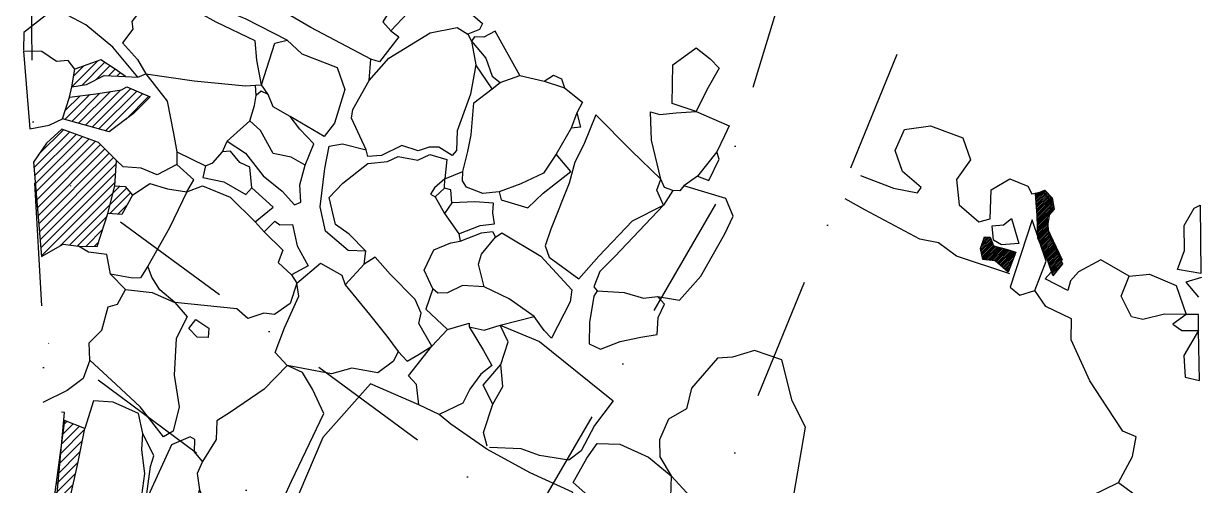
# Model space of a CAD drawing. Header units: metres. Extents: x -440 to -198, y -1730 to -1350.
# Drawn here: x -439.4 to -199.3, y -1571.5 to -1477.4 of the extents above; entities that cross this region are included whole.
import ezdxf

# ---------------------------------------------------------------- set-up
doc = ezdxf.new("R2010")
doc.units = ezdxf.units.M
doc.header["$LTSCALE"] = 25
doc.header["$MEASUREMENT"] = 0
doc.linetypes.add('STRICHPUNKTX2', pattern=[2, 1, -0.5, 0, -0.5])
doc.layers.get('0').update_dxf_attribs({"linetype": 'CONTINUOUS'})
for name, color, linetype in [('BEFUND', 1, 'CONTINUOUS'), ('FEUER', 1, 'CONTINUOUS'), ('GRABUNGSGRENZE', 3, 'STRICHPUNKTX2'), ('KNOCHEN', 2, 'CONTINUOUS'), ('KNOCHENSCHRAFF', 2, 'CONTINUOUS'), ('STEINE', 4, 'CONTINUOUS')]:
    doc.layers.add(name, color=color, linetype=linetype)

# ---------------------------------------------------------------- blocks, each defined once
blk = doc.blocks.new('*X2')
at = {"color": 0}
for p, q in [((-431.15, -1558.98), (-430.57, -1558.41)), ((-431.98, -1565.12), (-426.96, -1560.1)), ((-431.7, -1563.07), (-428.06, -1559.43)), ((-431.42, -1561.03), (-429.32, -1558.92)), ((-432.25, -1567.16), (-427.41, -1562.32)), ((-432.53, -1569.21), (-427.86, -1564.54)), ((-432.81, -1571.25), (-428.31, -1566.75)), ((-433.09, -1573.3), (-428.81, -1569.02)), ((-433.36, -1575.34), (-429.32, -1571.3)), ((-433.64, -1577.38), (-429.83, -1573.57)), ((-433.92, -1579.43), (-430.33, -1575.85)), ((-434.19, -1581.47), (-430.84, -1578.12)), ((-434.47, -1583.52), (-431.35, -1580.4)), ((-433.42, -1584.24), (-431.72, -1582.53)), ((-418.39, -1597.49), (-402.88, -1581.98)), ((-417.67, -1595), (-407.66, -1584.99)), ((-417.07, -1597.94), (-401.86, -1582.73)), ((-415, -1597.63), (-400.85, -1583.48)), ((-412.68, -1597.09), (-399.83, -1584.24)), ((-411.11, -1597.29), (-398.82, -1584.99)), ((-409.54, -1597.48), (-397.8, -1585.74)), ((-408.04, -1597.75), (-396.79, -1586.49)), ((-406.55, -1598.03), (-395.94, -1587.41)), ((-404.92, -1598.16), (-395.83, -1589.07)), ((-403.09, -1598.1), (-395.69, -1590.7)), ((-401.26, -1598.03), (-395.48, -1592.26)), ((-398.69, -1597.24), (-395.16, -1593.71)), ((-396.88, -1597.19), (-394.28, -1594.59)), ((-395.58, -1597.66), (-393.4, -1595.48)), ((-412.53, -1600.47), (-411.07, -1599.01)), ((-411.52, -1601.23), (-408.04, -1597.75)), ((-410.51, -1601.98), (-406.55, -1598.03)), ((-409.49, -1602.74), (-404.92, -1598.16)), ((-408.48, -1603.49), (-403.09, -1598.1)), ((-407.47, -1604.25), (-401.26, -1598.03)), ((-406.53, -1605.08), (-399.71, -1598.25)), ((-405.43, -1605.75), (-398.61, -1598.92)), ((-403.93, -1606.01), (-397.32, -1599.4)), ((-402.43, -1606.28), (-395.17, -1599.02)), ((-400.92, -1606.54), (-393.01, -1598.63)), ((-399.42, -1606.8), (-392.26, -1599.64)), ((-397.91, -1607.06), (-391.77, -1600.92)), ((-396.4, -1607.32), (-392.85, -1603.77))]:
    blk.add_line(p, q, dxfattribs=at)
blk = doc.blocks.new('*X3')
at = {"color": 0}
for p, q in [((-404.83, -1433.67), (-403.79, -1432.63)), ((-403.75, -1434.36), (-402.27, -1432.88)), ((-412.22, -1442.83), (-405.15, -1435.76)), ((-409.58, -1438.42), (-406.2, -1435.04)), ((-408.37, -1435.44), (-407.24, -1434.32)), ((-404.85, -1438.99), (-401.36, -1435.5)), ((-403.57, -1435.95), (-402.34, -1434.71)), ((-411.6, -1443.97), (-405.02, -1437.39)), ((-404.77, -1440.68), (-400.62, -1436.53)), ((-410.97, -1445.12), (-405.02, -1439.16)), ((-404.47, -1442.15), (-401.32, -1439)), ((-409.18, -1445.1), (-406.12, -1442.03)), ((-429.6, -1490.26), (-424.37, -1485.03)), ((-429.2, -1488.09), (-427.12, -1486.01)), ((-427.54, -1489.97), (-422.88, -1485.31)), ((-424.65, -1488.85), (-421.8, -1486)), ((-422.07, -1488.04), (-420.72, -1486.69)), ((-420.38, -1488.12), (-419.69, -1487.42)), ((-418.7, -1488.2), (-418.66, -1488.16)), ((-428.21, -1497.7), (-421.72, -1491.22)), ((-426.82, -1498.09), (-419.6, -1490.87)), ((-425.44, -1498.48), (-417.55, -1490.58)), ((-424.06, -1498.86), (-416.31, -1491.12)), ((-430.97, -1496.93), (-425.89, -1491.85)), ((-430.97, -1495.16), (-427.9, -1492.1)), ((-430.12, -1492.55), (-429.92, -1492.34)), ((-429.59, -1497.32), (-423.84, -1491.57)), ((-422.68, -1499.25), (-415.08, -1491.65)), ((-418.58, -1496.92), (-413.84, -1492.18)), ((-437.3, -1506.8), (-429.97, -1499.47)), ((-437.16, -1508.43), (-428.68, -1499.95)), ((-437.02, -1510.06), (-427.39, -1500.42)), ((-436.88, -1511.68), (-426.1, -1500.9)), ((-436.35, -1504.08), (-431.26, -1499)), ((-436.74, -1513.31), (-424.81, -1501.38)), ((-436.6, -1514.94), (-423.7, -1502.04)), ((-436.46, -1516.56), (-422.82, -1502.93)), ((-436.32, -1518.19), (-421.94, -1503.81)), ((-436.18, -1519.82), (-421.06, -1504.7)), ((-436.04, -1521.44), (-420.5, -1505.91)), ((-435.9, -1523.07), (-420.63, -1507.81)), ((-435.75, -1524.7), (-420.77, -1509.71)), ((-421.17, -1511.88), (-419.78, -1510.49)), ((-431.97, -1522.68), (-421.17, -1511.88)), ((-421.86, -1516.11), (-417.6, -1511.85)), ((-421.74, -1514.22), (-418.4, -1510.88)), ((-430.03, -1522.51), (-421.74, -1514.22)), ((-420.22, -1516.23), (-418.31, -1514.33)), ((-428.47, -1522.71), (-422.38, -1516.63)), ((-426.75, -1522.77), (-423.27, -1519.28)), ((-425.01, -1522.79), (-424.15, -1521.94))]:
    blk.add_line(p, q, dxfattribs=at)
blk = doc.blocks.new('*X9')
at = {"color": 0}
for p, q in [((-233.07, -1512.22), (-232.84, -1512)), ((-233.04, -1512.55), (-232.22, -1511.73)), ((-233.01, -1512.88), (-231.6, -1511.46)), ((-232.99, -1513.2), (-231.13, -1511.35)), ((-232.96, -1513.53), (-230.96, -1511.53)), ((-232.94, -1513.86), (-230.79, -1511.71)), ((-232.91, -1514.19), (-230.61, -1511.89)), ((-232.88, -1514.51), (-230.44, -1512.07)), ((-232.86, -1514.84), (-230.26, -1512.25)), ((-232.83, -1515.17), (-230.09, -1512.43)), ((-232.8, -1515.5), (-229.92, -1512.61)), ((-232.78, -1515.82), (-229.74, -1512.79)), ((-232.75, -1516.15), (-229.64, -1513.04)), ((-232.72, -1516.48), (-229.59, -1513.35)), ((-232.72, -1516.82), (-229.55, -1513.65)), ((-232.71, -1517.17), (-229.5, -1513.96)), ((-232.7, -1517.52), (-229.45, -1514.26)), ((-232.7, -1517.86), (-229.4, -1514.57)), ((-232.69, -1518.21), (-229.36, -1514.88)), ((-232.68, -1518.55), (-229.48, -1515.35)), ((-232.67, -1518.9), (-230.73, -1516.96)), ((-232.67, -1519.25), (-230.7, -1517.28)), ((-232.66, -1519.59), (-230.67, -1517.6)), ((-232.65, -1519.94), (-230.64, -1517.93)), ((-232.64, -1520.29), (-230.61, -1518.25)), ((-232.64, -1520.63), (-230.58, -1518.58)), ((-232.63, -1520.98), (-230.55, -1518.9)), ((-232.56, -1521.26), (-230.52, -1519.22)), ((-232.45, -1521.51), (-230.49, -1519.55)), ((-232.34, -1521.75), (-230.46, -1519.87)), ((-232.23, -1521.99), (-230.42, -1520.18)), ((-244.24, -1523.4), (-242.17, -1521.33)), ((-244.23, -1523.03), (-242.27, -1521.08)), ((-244.18, -1523.69), (-242.07, -1521.58)), ((-244.12, -1523.99), (-241.97, -1521.83)), ((-244.07, -1524.28), (-241.86, -1522.08)), ((-244.04, -1522.49), (-242.44, -1520.89)), ((-244.01, -1524.58), (-241.76, -1522.33)), ((-243.95, -1524.87), (-241.66, -1522.58)), ((-243.85, -1521.95), (-242.78, -1520.88)), ((-243.66, -1521.41), (-243.12, -1520.86)), ((-243.47, -1520.86), (-243.46, -1520.84)), ((-232.12, -1522.24), (-230.31, -1520.43)), ((-232.01, -1522.48), (-230.2, -1520.67)), ((-231.9, -1522.73), (-230.09, -1520.91)), ((-231.79, -1522.97), (-229.98, -1521.15)), ((-231.68, -1523.21), (-229.87, -1521.4)), ((-231.57, -1523.46), (-229.75, -1521.64)), ((-231.46, -1523.7), (-229.64, -1521.88)), ((-231.35, -1523.94), (-229.53, -1522.12)), ((-231.24, -1524.19), (-229.42, -1522.37)), ((-231.13, -1524.43), (-229.31, -1522.61)), ((-243.89, -1525.17), (-241.41, -1522.69)), ((-243.83, -1525.46), (-241.14, -1522.77)), ((-243.52, -1525.51), (-240.86, -1522.85)), ((-243.2, -1525.54), (-240.59, -1522.93)), ((-242.88, -1525.57), (-240.31, -1523.01)), ((-242.56, -1525.61), (-240.04, -1523.09)), ((-242.24, -1525.64), (-239.77, -1523.16)), ((-241.92, -1525.67), (-239.49, -1523.24)), ((-241.6, -1525.7), (-239.22, -1523.32)), ((-241.3, -1525.76), (-238.94, -1523.4)), ((-241.11, -1525.92), (-238.67, -1523.48)), ((-240.92, -1526.09), (-238.4, -1523.56)), ((-240.73, -1526.25), (-238.13, -1523.65)), ((-240.54, -1526.41), (-237.85, -1523.73)), ((-240.35, -1526.57), (-237.58, -1523.81)), ((-240.15, -1526.74), (-237.31, -1523.89)), ((-239.96, -1526.9), (-237.16, -1524.1)), ((-239.77, -1527.06), (-237.38, -1524.66)), ((-231.02, -1524.68), (-229.2, -1522.85)), ((-230.92, -1524.92), (-229.09, -1523.09)), ((-230.81, -1525.16), (-228.98, -1523.34)), ((-230.7, -1525.41), (-228.87, -1523.58)), ((-230.59, -1525.65), (-228.76, -1523.82)), ((-230.49, -1525.91), (-228.64, -1524.06)), ((-230.4, -1526.17), (-228.53, -1524.31)), ((-230.31, -1526.43), (-228.42, -1524.55)), ((-230.22, -1526.7), (-228.31, -1524.79)), ((-230.13, -1526.96), (-228.2, -1525.03)), ((-239.58, -1527.22), (-237.59, -1525.23)), ((-239.39, -1527.39), (-237.8, -1525.8)), ((-239.2, -1527.55), (-238.02, -1526.36)), ((-239.01, -1527.71), (-238.23, -1526.93)), ((-230.04, -1527.22), (-228.09, -1525.28)), ((-229.95, -1527.49), (-227.98, -1525.52)), ((-229.86, -1527.75), (-227.87, -1525.76)), ((-229.77, -1528.01), (-227.76, -1526)), ((-229.67, -1528.28), (-227.64, -1526.25)), ((-229.58, -1528.54), (-228.42, -1527.37)), ((-238.82, -1527.87), (-238.44, -1527.5))]:
    blk.add_line(p, q, dxfattribs=at)

msp = doc.modelspace()

# ---------------------------------------------------------------- linework, layer by layer
at = {"layer": 'BEFUND'}
for points in [[(-268.8, -1508.3), (-262.03, -1510.9), (-257.15, -1511.87), (-256.38, -1510.81), (-260.2, -1507.54), (-261.72, -1503.27), (-259.78, -1498.99), (-254.49, -1498.19), (-247.93, -1500.69), (-246.35, -1505.17), (-249.21, -1509.18), (-248.65, -1514.32), (-244.63, -1517.74), (-242.34, -1517.13), (-242.13, -1511.28), (-238.32, -1508.99), (-234.65, -1510.52), (-233.84, -1512.05), (-231.55, -1511.59), (-229.92, -1513.83), (-230.74, -1519.08), (-227.64, -1525.49), (-231.11, -1529.36)], [(-238.33, -1528.33), (-249.22, -1524.76), (-252.88, -1522.06), (-256.65, -1521.29), (-267.89, -1515.32), (-271.91, -1513.08)], [(-214.01, -1528.86), (-219.76, -1525.5), (-224.29, -1527.94), (-225.97, -1529.77), (-226.48, -1531.75), (-231.11, -1529.36)], [(-216.14, -1570.9), (-213.33, -1565.56), (-212.57, -1561.54), (-215.26, -1560.42), (-218.41, -1555.63), (-222.02, -1550.18), (-225.83, -1541.78), (-225.77, -1537.5), (-230.96, -1535), (-233.2, -1531.75)]]:
    msp.add_lwpolyline(points, dxfattribs=at)
at = {"layer": 'GRABUNGSGRENZE', "flags": 128}
for points in [[(-421.19, -1729.78), (-425.54, -1702.76), (-431.95, -1651.76), (-430.04, -1628.09), (-430.27, -1596.23), (-433.72, -1585.19), (-431.04, -1556.59), (-435.47, -1556.12), (-435.3, -1541.77), (-437.4, -1504.87), (-439.18, -1349.7)], [(-336.1, -1579.07), (-297.61, -1513.11), (-281.88, -1461.62), (-265.46, -1423.21), (-248.12, -1393.76), (-329.2, -1349.71)], [(-308.59, -1599.56), (-248.64, -1452.69), (-224.73, -1414.24), (-199.91, -1425.97)], [(-199.96, -1684.05), (-215.22, -1672.02), (-240.6, -1651.84), (-308.59, -1599.56), (-336.1, -1579.07), (-437.4, -1504.87)], [(-199.84, -1709.44), (-230.15, -1691.91), (-256.04, -1674.98), (-435.3, -1541.77)]]:
    msp.add_lwpolyline(points, dxfattribs=at)
at = {"layer": 'KNOCHEN'}
msp.add_lwpolyline([(-229.53, -1528.7), (-230.55, -1525.74), (-232.63, -1521.11), (-232.72, -1516.48), (-233.08, -1512.1), (-231.19, -1511.29), (-229.67, -1512.87), (-229.31, -1515.16), (-230.74, -1516.84), (-230.44, -1520.14), (-227.59, -1526.36), (-229.53, -1528.75)], dxfattribs=at)
msp.add_lwpolyline([(-238.64, -1528.02), (-241.33, -1525.73), (-243.83, -1525.47), (-244.28, -1523.18), (-243.47, -1520.84), (-242.35, -1520.9), (-241.64, -1522.63), (-238.79, -1523.44), (-237.11, -1523.95)], close=True, dxfattribs=at)
at = {"layer": 'STEINE'}
for points in [[(-366.85, -1485.15), (-368.58, -1484.64), (-380.83, -1478.16), (-392.58, -1471.23), (-398.58, -1465.88), (-394.91, -1459.83), (-391.04, -1454.28), (-389, -1454.23), (-387.43, -1455.05), (-377.97, -1462.9), (-374, -1464.38), (-371.56, -1464.53), (-365.61, -1468.81), (-362.61, -1471.26), (-366.18, -1477), (-364.55, -1478.89), (-362.92, -1480.06), (-362.92, -1480.06), (-366.85, -1485.15)], [(-364.55, -1478.89), (-358.74, -1472.74), (-355.73, -1468.31), (-349.89, -1473.87), (-345.82, -1477.38), (-346.43, -1478.6), (-348.82, -1479.57)], [(-406.53, -1473.55), (-411.16, -1471.92), (-413.35, -1474.06), (-415.44, -1474.51), (-417.37, -1476.95), (-417.12, -1478.53), (-419.21, -1481.33), (-416.16, -1484.69), (-414.48, -1487.64), (-404.61, -1489.03), (-394.18, -1490.06), (-392.14, -1489.96), (-390.92, -1489.86), (-391.83, -1484.87), (-392.19, -1480.9), (-400.17, -1477.07), (-406.53, -1473.55)], [(-385.67, -1480.75), (-394.17, -1476.42), (-400.98, -1473.71), (-405.26, -1472.28), (-406.53, -1473.55)], [(-416.11, -1488.3), (-421.2, -1482.19), (-426.69, -1477.61), (-431.88, -1474.9), (-435.03, -1475.82), (-439.36, -1479.17), (-439.42, -1482.78)], [(-369.21, -1504.43), (-369.56, -1503.11), (-372.56, -1496.64), (-372.3, -1494.86), (-368.94, -1489.01), (-364.96, -1484.44), (-356.51, -1479.3), (-351.01, -1478.19), (-348.82, -1479.57), (-348.11, -1480.99), (-347.2, -1485.78), (-348.28, -1491.78), (-350.98, -1499.26), (-351.14, -1503.23), (-352, -1504.25), (-354.75, -1502.56), (-356.69, -1502.56), (-358.93, -1503.32), (-362.28, -1502.2), (-366.46, -1504.28), (-369.21, -1504.43)], [(-338.2, -1487.97), (-343.28, -1478.91), (-345.57, -1480.13), (-347.45, -1480.08), (-348.11, -1480.99), (-345.17, -1484.41), (-343.85, -1488.07), (-342.22, -1489.4)], [(-388.54, -1494.34), (-389.55, -1491.84), (-390.92, -1489.86), (-388.17, -1481.41), (-385.67, -1480.75), (-382.67, -1483.55), (-375.5, -1486.36), (-373.93, -1490.79), (-376.02, -1497.66), (-378.11, -1500.4), (-385.03, -1496.33)], [(-438.16, -1498.82), (-434.19, -1498.06), (-431.49, -1496.79), (-430.06, -1492.36), (-429.6, -1490.28), (-428.94, -1486.66), (-430.31, -1484.93), (-432.7, -1485.13), (-435.7, -1483.04), (-439.42, -1482.99), (-438.16, -1498.82)], [(-302.27, -1495.29), (-307.16, -1493.65), (-307.05, -1485.82), (-302.26, -1482.31), (-299.41, -1484.6), (-297.58, -1486.49), (-300.08, -1490.91), (-302.27, -1495.29)], [(-429.6, -1490.28), (-426.55, -1489.82), (-422.98, -1487.99), (-418.61, -1488.2), (-420.74, -1486.67), (-423.69, -1484.79), (-428.94, -1486.66)], [(-368.94, -1489.01), (-368.58, -1484.64)], [(-343.9, -1490.67), (-347.2, -1485.78)], [(-418.61, -1488.2), (-416.11, -1488.3), (-414.48, -1487.64), (-410.11, -1493.2), (-408.85, -1499.81), (-408.19, -1503.48), (-408.14, -1506.12), (-412.16, -1508.21), (-415.42, -1506.83), (-419.08, -1506.57), (-420.46, -1505.3)], [(-349.87, -1507.51), (-348.8, -1503.44), (-348.13, -1500.08), (-347.62, -1493.51), (-343.9, -1490.67), (-342.22, -1489.4), (-338.2, -1487.97), (-333.26, -1489.1), (-329.09, -1490.48), (-325.48, -1493.38), (-326.6, -1495.57), (-327.77, -1498.72), (-330.83, -1503.96), (-333.38, -1507.88), (-338.01, -1510.01), (-342.44, -1511.69), (-345.75, -1511.99), (-349.11, -1510.71), (-349.92, -1509.44), (-349.87, -1507.51)], [(-333.26, -1489.1), (-331.38, -1487.88), (-329.75, -1488.64), (-329.09, -1490.48)], [(-430.06, -1492.36), (-424.67, -1491.71), (-419.47, -1490.85), (-418.35, -1490.24), (-413.62, -1492.28), (-416.99, -1495.73), (-421.98, -1499.44), (-431.49, -1496.79)], [(-408.19, -1503.48), (-402.29, -1506.38), (-400.81, -1505.72), (-398.82, -1503.49), (-397.91, -1501.35), (-393.27, -1497.23), (-392.35, -1494.08), (-391.99, -1492.04), (-392.14, -1489.96)], [(-382.03, -1506.2), (-380.2, -1501.88), (-383.09, -1498.92), (-385.03, -1496.33), (-388.54, -1494.34), (-389.55, -1491.84), (-390.98, -1491.13), (-391.99, -1492.04)], [(-309.51, -1509.07), (-315.56, -1503.21), (-322.73, -1495.98), (-325.18, -1502.03), (-327.02, -1505.65), (-328.14, -1509.92), (-331.92, -1519.28), (-333.04, -1522.69), (-332.23, -1524.98), (-326.18, -1529.36), (-322.15, -1524.79), (-315.27, -1517.57), (-308.96, -1514.37), (-310.28, -1511.31), (-309.51, -1509.07)], [(-326.6, -1495.57), (-325.84, -1498.47), (-327.77, -1498.72)], [(-307.02, -1511.37), (-308.75, -1510.75), (-309.51, -1509.07), (-311.39, -1501.13), (-311.59, -1495.38), (-309.65, -1495.94), (-306.35, -1495.54), (-302.27, -1495.29), (-295.56, -1498.2), (-296.48, -1500.28), (-298.06, -1503.49), (-302.03, -1508.47), (-304.78, -1510.45)], [(-397.91, -1501.35), (-394.19, -1503.75), (-390.53, -1508.38), (-386.72, -1511.54), (-384.18, -1514.29), (-382.91, -1513.78), (-383.11, -1510.22), (-382.03, -1506.2), (-384.88, -1504.62), (-388.55, -1503.85), (-391.09, -1499.17), (-393.27, -1497.23)], [(-435.74, -1524.83), (-431.36, -1522.34), (-428.21, -1522.75), (-424.44, -1522.8), (-422.2, -1516.09), (-420.82, -1510.44), (-420.46, -1505.3), (-424.12, -1501.63), (-431.6, -1498.87), (-434.75, -1501.72), (-437.4, -1505.64), (-435.74, -1524.83)], [(-402.29, -1506.38), (-402.85, -1508.73), (-398.58, -1509.59), (-394.1, -1512.19), (-392.88, -1510.87), (-393.28, -1506.65), (-395.32, -1505.68), (-397.25, -1503.39), (-398.82, -1503.49)], [(-369.63, -1523.77), (-373.2, -1523.62), (-377.87, -1519.64), (-378.94, -1514.7), (-378.01, -1506.92), (-377.09, -1502.39), (-374.39, -1501.88), (-369.56, -1503.11)], [(-369.94, -1526.42), (-369.63, -1523.77), (-373.04, -1520.31), (-375.84, -1518.32), (-377.1, -1512.82), (-374.3, -1509.87), (-369.21, -1505.91), (-365.24, -1505.51), (-363.05, -1504.44), (-359.03, -1505.21), (-356.58, -1504.04), (-353.13, -1505.06), (-353.54, -1508.98), (-355.62, -1510.86), (-356.44, -1512.13), (-355.52, -1512.69), (-353.59, -1516.05), (-350.65, -1520.23), (-350.39, -1521.7)], [(-342.44, -1511.69), (-342.04, -1513.26), (-336.59, -1514.9), (-333.49, -1511.95), (-327.83, -1507.53), (-330.83, -1503.96)], [(-302.03, -1508.47), (-299.69, -1509.34), (-297.6, -1505.01), (-298.06, -1503.49)], [(-406.11, -1511.67), (-404.73, -1509.23), (-408.14, -1506.12)], [(-353.59, -1510.91), (-353.54, -1508.98), (-349.87, -1507.51)], [(-420.82, -1510.44), (-418.68, -1510.54), (-417.21, -1512.32), (-419.4, -1516.29), (-422.2, -1516.09)], [(-417.21, -1512.32), (-413.64, -1509.94), (-410.08, -1511.06), (-406.11, -1511.67), (-409.68, -1519), (-414.07, -1526.78), (-415.59, -1529.17), (-417.22, -1529.27), (-421.7, -1528.4)], [(-406.11, -1511.67), (-402.9, -1510.46), (-397.31, -1512.75), (-392.22, -1517.79), (-390.39, -1519.78), (-386.58, -1523.55), (-387.5, -1526.04), (-384.8, -1528.54), (-383.69, -1530.27), (-385.06, -1534.39), (-388.22, -1536.68), (-390.41, -1536.37), (-393.67, -1537.49), (-395.96, -1535.5), (-408.58, -1534.22), (-411.63, -1531.62), (-413.25, -1529.02), (-414.07, -1526.78)], [(-322.46, -1531.81), (-316.97, -1532.17), (-313, -1533.35), (-310.15, -1532.99), (-305.67, -1533.76), (-301.34, -1528.83), (-296.4, -1520.23), (-294.71, -1516.62), (-296.24, -1513), (-304.78, -1510.45), (-305.6, -1511.47), (-307.02, -1511.37), (-308.96, -1514.37), (-318.84, -1524.84), (-321.95, -1527.89), (-323.12, -1530.99), (-322.46, -1531.81)], [(-392.22, -1517.79), (-388.51, -1514.8), (-392.88, -1510.87)], [(-352.07, -1513.87), (-352.27, -1511.27), (-353.59, -1510.91), (-355.52, -1512.69)], [(-350.65, -1520.23), (-346.32, -1518.5), (-343.37, -1518.2), (-343.72, -1515.96), (-343.57, -1513.98), (-347.43, -1513.72), (-352.07, -1513.87), (-353.59, -1516.05)], [(-199.35, -1528.27), (-204.13, -1527.5), (-202.71, -1523.63), (-202.8, -1518.49), (-200.71, -1514.98), (-199.49, -1514.37), (-199.35, -1528.27)], [(-390.39, -1519.78), (-388.15, -1517.65), (-387.13, -1518.41), (-384.59, -1518.31), (-383.63, -1522.69), (-381.39, -1526.71), (-384.8, -1528.54)], [(-241.64, -1521.51), (-241.94, -1518.61), (-239.6, -1518.35), (-237.97, -1517.08), (-236.45, -1522.17), (-240.01, -1522.43), (-241.64, -1521.51)], [(-233.79, -1517.34), (-238.24, -1531.08), (-236.25, -1532.71), (-233.2, -1531.75), (-230.9, -1525.79), (-233.79, -1517.34)], [(-345.47, -1531.02), (-349.94, -1530.71), (-353, -1532.24), (-354.93, -1532.29), (-356, -1531.42), (-357.73, -1527.6), (-355.79, -1523.48), (-352.33, -1522.06), (-350.39, -1521.7), (-346.07, -1519.98), (-343.83, -1519.73), (-343.17, -1520.9)], [(-331.79, -1541.47), (-333.26, -1539.94), (-335.29, -1537.04), (-340.43, -1533.47), (-345.47, -1531.02), (-346.63, -1526.39), (-346.07, -1524.36), (-343.17, -1520.9), (-341.89, -1520.03), (-333.96, -1524.77), (-327.65, -1531.65), (-327.96, -1534.09), (-331.79, -1541.47)], [(-418.6, -1531.56), (-421.7, -1528.4), (-422.41, -1524.43), (-426.17, -1523.97), (-428.21, -1522.75)], [(-363.04, -1544.19), (-361.21, -1546.17), (-358.76, -1544.7), (-356.17, -1543.12), (-358.81, -1538.49), (-358.35, -1536.35), (-359.57, -1533.6), (-364.7, -1528.41), (-367.75, -1524.94), (-369.94, -1526.42), (-373.86, -1530.59)], [(-367.21, -1548.56), (-372.51, -1547.59), (-376.63, -1548.75), (-385.69, -1547.01), (-388.13, -1544.42), (-386.24, -1539.38), (-383.28, -1532.92), (-383.69, -1530.27), (-378.9, -1526.21), (-374.52, -1528.65), (-373.86, -1530.59), (-368.88, -1536.65), (-365.38, -1541.03), (-363.04, -1544.19), (-363.96, -1546.17), (-367.21, -1548.56)], [(-202.36, -1536.66), (-206.79, -1536.56), (-211.17, -1537.67), (-213.51, -1537.11), (-215.64, -1532.93), (-214.01, -1528.86), (-209.84, -1528.41), (-204.39, -1530.76), (-202.36, -1536.66)], [(-199.25, -1529.08), (-202.46, -1530.05), (-199.86, -1533.1)], [(-410.89, -1561.54), (-415.62, -1555.43), (-420.55, -1550.9), (-425.89, -1545.96), (-426.04, -1542.44), (-423.44, -1539.85), (-422.17, -1535.07), (-420.28, -1534.51), (-418.6, -1531.56), (-413.21, -1532.18), (-408.58, -1534.22), (-406.09, -1537.12), (-408.28, -1541.55), (-408.69, -1548.98), (-407.68, -1555.44), (-408.91, -1560.38), (-410.89, -1561.54)], [(-356, -1531.42), (-357.38, -1535.54), (-352.96, -1539.67)], [(-322.46, -1531.81), (-323.13, -1532.93), (-324.05, -1538.27), (-324.1, -1542.6), (-321.81, -1543.72), (-317.79, -1542.14), (-313.57, -1541.28), (-310.26, -1540.73), (-310, -1537.27), (-308.73, -1534.57), (-310.15, -1532.99)], [(-348.53, -1539.16), (-345.53, -1539.83), (-342.27, -1538.81), (-335.29, -1537.04)], [(-199.82, -1536.66), (-202.36, -1536.66), (-205.11, -1538.64), (-203.28, -1539.92), (-199.87, -1539.92), (-199.82, -1536.66)], [(-405.73, -1539.51), (-404.3, -1537.68), (-401.61, -1539.41), (-401.76, -1541.35), (-404.05, -1541.24), (-405.73, -1539.51)], [(-358.82, -1555.03), (-359.33, -1550.91), (-360.9, -1549.12), (-356.17, -1543.12), (-352.96, -1539.67), (-348.53, -1538.4), (-348.53, -1539.16), (-345.63, -1544), (-343.96, -1547.06), (-346.15, -1548.83), (-348.39, -1551.89), (-349.82, -1554.68), (-354.65, -1557.02)], [(-344.89, -1563.49), (-345.65, -1560.69), (-343.71, -1554.94), (-341.72, -1551.28), (-342.07, -1546.8), (-340.64, -1542.22), (-342.27, -1538.81), (-334.23, -1542.18), (-319.23, -1554.2), (-323, -1559.24), (-325.75, -1564.43), (-328.25, -1566.31), (-334.25, -1565.34), (-337.97, -1564.01), (-344.38, -1563.75)], [(-199.87, -1539.92), (-202.83, -1545.01), (-202.58, -1549.44), (-199.63, -1550.1), (-199.87, -1539.92)], [(-309.67, -1565.61), (-307.34, -1569.48), (-302.56, -1574.73), (-298.69, -1577.13), (-290.29, -1576.83), (-284.59, -1576.73), (-282.35, -1573.48), (-279.95, -1559.59), (-282.69, -1554.24), (-284.82, -1545.89), (-290.41, -1543.95), (-294.89, -1545.32), (-297.9, -1545.52), (-303.2, -1551.68), (-304.27, -1555.85), (-307.93, -1557.98), (-309.72, -1562.15), (-309.67, -1565.61)], [(-425.89, -1545.96), (-427.27, -1549.67), (-430.53, -1552.16), (-435.52, -1554.55)], [(-403.52, -1572.34), (-400.58, -1579.37), (-395.96, -1587.11), (-393.67, -1585.68), (-391.52, -1581.16), (-387.91, -1577.39), (-384.79, -1570.58), (-378.22, -1556.84), (-380.5, -1551.85), (-382.53, -1548.49), (-385.69, -1547.01), (-390.37, -1551.89), (-397.2, -1556.52), (-400, -1558.3), (-400.16, -1562.11), (-402.96, -1566.59), (-404.03, -1569.03), (-403.52, -1572.34)], [(-343.71, -1554.94), (-345.69, -1551.07), (-342.07, -1546.8)], [(-368.69, -1550.75), (-378.42, -1561.68), (-383.27, -1573.17), (-373.96, -1578.78), (-367.2, -1581.13), (-342.47, -1583.85), (-335.44, -1581.01), (-333, -1580.6), (-329.84, -1578.52), (-326.48, -1576.69), (-327.49, -1572.87), (-336.14, -1568.9), (-344.94, -1564.05), (-352.31, -1559.01), (-354.65, -1557.02), (-358.82, -1555.03), (-368.69, -1550.75)], [(-431.47, -1580.96), (-424.45, -1577.26), (-417.52, -1574.62), (-415.33, -1573.55), (-414.72, -1569.02), (-415.32, -1564.24), (-415.07, -1560.88), (-415.98, -1556.81), (-421.17, -1554.51), (-425.14, -1554.2), (-426.92, -1559.9)], [(-434.53, -1583.96), (-432.04, -1584.58), (-431.47, -1580.96), (-428.36, -1566.97), (-426.92, -1559.9), (-431.04, -1558.22), (-434.53, -1583.96)], [(-424.45, -1577.26), (-416.81, -1577.62), (-414.83, -1577.16), (-413.55, -1567.6), (-412.88, -1565.41), (-415.07, -1560.88)], [(-402.96, -1566.59), (-404.54, -1564.65), (-404.48, -1562.11), (-405.45, -1561.55), (-409.27, -1563.22), (-414.37, -1574.31), (-414.83, -1577.16), (-413.92, -1583.83), (-410.1, -1583.99), (-407.3, -1581.6), (-406.33, -1577.27), (-403.99, -1574.99), (-403.52, -1572.34)], [(-327.34, -1570.84), (-324.58, -1565.9), (-322.49, -1562.9), (-317.81, -1563.06), (-311.96, -1565.71), (-307.34, -1569.48), (-307.54, -1573.86), (-307.85, -1575.79), (-308.67, -1579.15), (-313.3, -1580.57), (-317.27, -1577.97), (-320.17, -1577.26), (-327.34, -1570.84)], [(-218.19, -1584.69), (-222.87, -1581.07), (-224.59, -1576.74), (-221.89, -1573.64), (-216.14, -1570.9), (-211.76, -1574.11), (-207.69, -1574.98), (-202.76, -1577.17), (-201.59, -1580.07), (-200.42, -1583.03), (-200.43, -1584.86), (-204.76, -1595.19)]]:
    msp.add_lwpolyline(points, dxfattribs=at)

# ---------------------------------------------------------------- block references
at = {"layer": 'FEUER'}
for name in ['*X3', '*X2']:
    msp.add_blockref(name, (0, 0), dxfattribs=at)
at = {"layer": 'KNOCHENSCHRAFF'}
msp.add_blockref('*X9', (0, 0), dxfattribs=at)

doc.saveas('drawing.dxf')
